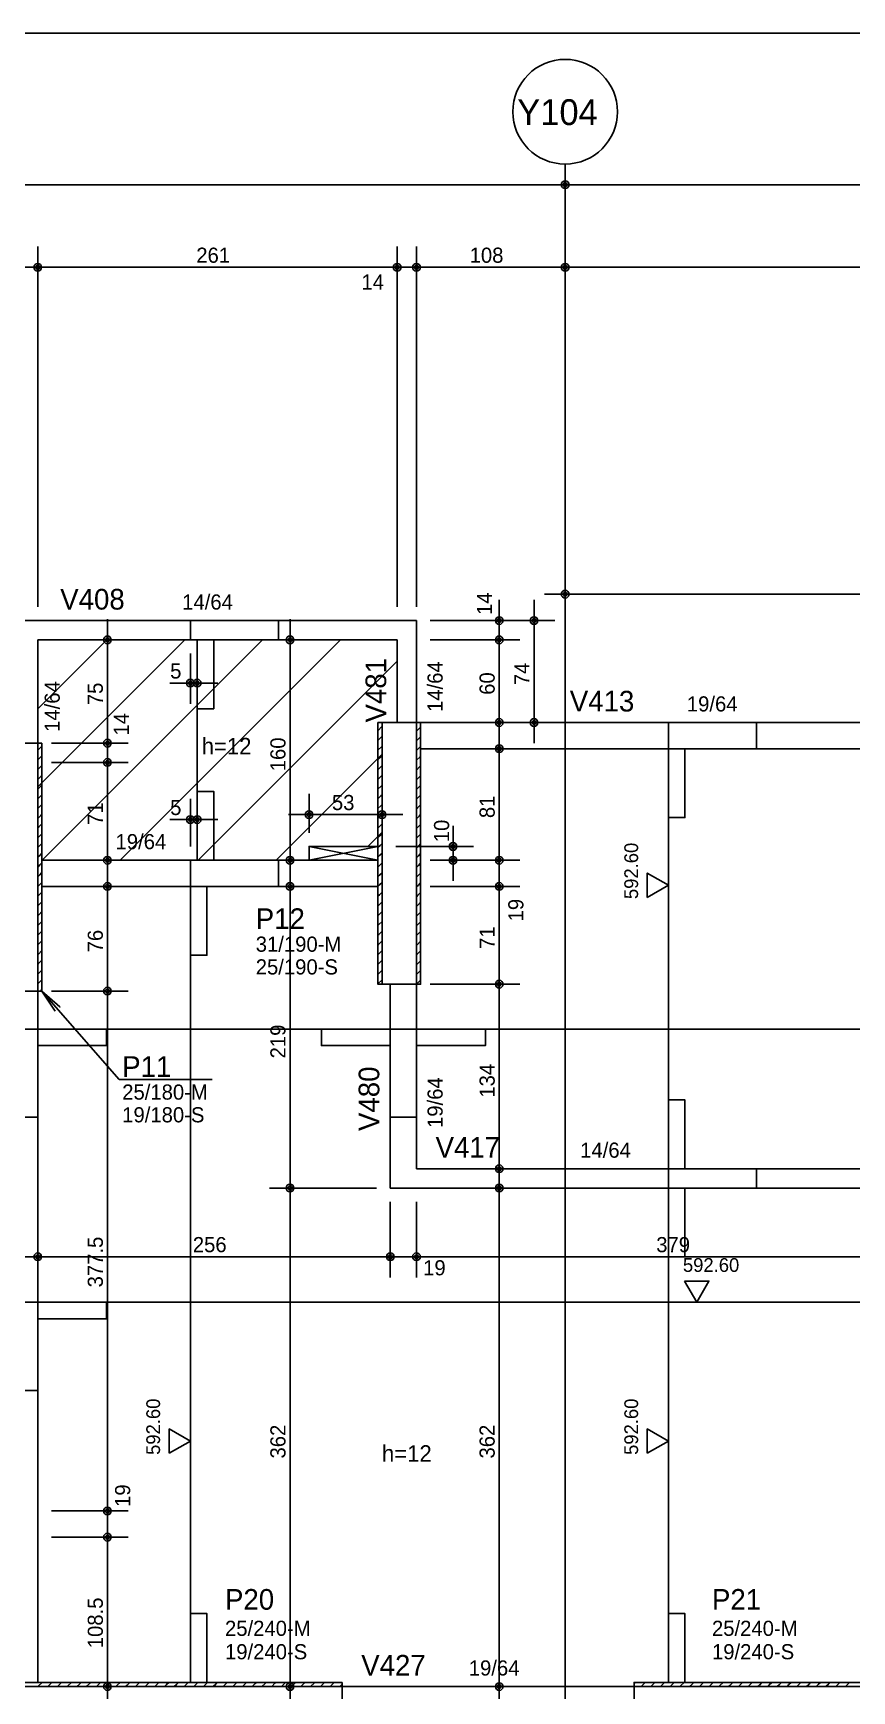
# Model space of a CAD drawing. Header units: metres. Extents: x 310 to 5592, y 1610 to 4022.
# Drawn here: x 4370 to 4965, y 2683 to 3887 of the extents above; entities that cross this region are included whole.
import ezdxf

# ---------------------------------------------------------------- set-up
doc = ezdxf.new("R2010")
doc.units = ezdxf.units.M
for name, color, linetype in [('MTH-224', 4, 'Continuous'), ('MTH-230', 1, 'Continuous'), ('MTH-COTAS7', 31, 'Continuous'), ('MTH-DIM-PILAR', 3, 'Continuous'), ('MTH-DIM-VIGA', 3, 'Continuous'), ('MTH-EIXO-214', 4, 'Continuous'), ('MTH-EIXO-215', 1, 'Continuous'), ('MTH-FACE-VIGA', 7, 'Continuous'), ('MTH-LINHA-SEÇÃO', 16, 'Continuous'), ('MTH-PILAR-SEGUE', 5, 'Continuous'), ('MTH-SIMB_COTA', 3, 'Continuous'), ('MTH-TIT1-PILAR', 5, 'Continuous'), ('MTH-TIT1-VIGA', 5, 'Continuous'), ('MTH-TXT', 4, 'Continuous'), ('MTH-TXT-NEGRITO', 5, 'Continuous')]:
    doc.layers.add(name, color=color, linetype=linetype)

msp = doc.modelspace()

# ---------------------------------------------------------------- linework, layer by layer
at = {"layer": 'MTH-224', "linetype": 'Continuous'}
for points in [[(4816.147961, 3259.09894), (4831.446431, 3267.931943), (4816.147961, 3276.764067), (4816.147961, 3259.09894)], [(4843.172702, 2980.528979), (4852.005706, 2965.230509), (4860.83783, 2980.528979), (4843.172702, 2980.528979)], [(4469.021086, 2855.503772), (4484.319556, 2864.336775), (4469.021086, 2873.1689), (4469.021086, 2855.503772)], [(4816.147961, 2855.503772), (4831.446431, 2864.336775), (4816.147961, 2873.1689), (4816.147961, 2855.503772)]]:
    msp.add_lwpolyline(points, dxfattribs=at)
at = {"layer": 'MTH-230', "linetype": 'Continuous'}
for p, q in [((4620.513083, 3296.135496), (4570.511367, 3286.135496)), ((4570.511367, 3296.135496), (4620.513083, 3286.135496))]:
    msp.add_line(p, q, dxfattribs=at)
msp.add_circle((4756.511366, 3829.636556), 38, dxfattribs=at)
at = {"layer": 'MTH-COTAS7', "linetype": 'Continuous'}
for p, q in [((561.511366, 3886.665182), (5343.511366, 3886.665182)), ((4756.511366, 3774.81151), (4756.511366, 3791.636556)), ((4756.511366, 3770.023656), (4756.511366, 3791.636556)), ((3788.511366, 3776.636556), (4771.511366, 3776.636556)), ((4741.511366, 3776.636556), (5343.511366, 3776.636556)), ((4373.512171, 3470.135501), (4373.512171, 3731.636556)), ((4373.512171, 3470.135501), (4373.512171, 3731.636556)), ((4634.511365, 3470.135501), (4634.511365, 3731.636556)), ((4634.511365, 3470.135501), (4634.511365, 3731.636556)), ((4648.511365, 3470.135501), (4648.511365, 3731.636556)), ((4648.511365, 3470.135501), (4648.511365, 3731.636556)), ((4756.511366, 3710.023656), (4756.511366, 3731.636556)), ((4756.511366, 3710.023656), (4756.511366, 3731.636556)), ((4178.511366, 3716.636556), (4374.512171, 3716.636556)), ((4344.512171, 3716.636556), (4388.512171, 3716.636556)), ((4358.512171, 3716.636556), (4649.511365, 3716.636556)), ((4619.511365, 3716.636556), (4663.511365, 3716.636556)), ((4633.511365, 3716.636556), (4771.511366, 3716.636556)), ((4741.511366, 3716.636556), (5324.511366, 3716.636556)), ((4756.511366, 3458.746507), (4756.511366, 3494.289635)), ((4741.511366, 3479.289635), (5324.511366, 3479.289635)), ((4708.60594, 3431.135501), (4708.60594, 3475.135501)), ((4733.876344, 3371.135501), (4733.876344, 3475.135501)), ((4424.083548, 3356.135501), (4424.083548, 3461.135501)), ((4556.700181, 3271.135499), (4556.700181, 3461.135501)), ((4658.515894, 3460.135501), (4748.876344, 3460.135501)), ((4658.515894, 3460.135501), (4723.60594, 3460.135501)), ((4708.60594, 3371.135501), (4708.60594, 3461.135501)), ((4413.477053, 3446.135501), (4439.083548, 3446.135501)), ((4553.504857, 3446.135501), (4571.700181, 3446.135501)), ((4658.515894, 3446.135501), (4723.60594, 3446.135501)), ((4668.515894, 3446.135501), (4723.60594, 3446.135501)), ((4484.319556, 3436.135501), (4484.319556, 3399.758806)), ((4489.319556, 3436.135501), (4489.319556, 3399.758806)), ((4469.319556, 3414.758806), (4504.319556, 3414.758806)), ((4424.083548, 3342.135501), (4424.083548, 3386.135501)), ((4674.131631, 3386.135501), (4748.876344, 3386.135501)), ((4697.704045, 3386.135501), (4723.60594, 3386.135501)), ((4383.512172, 3371.135501), (4439.083548, 3371.135501)), ((4383.512172, 3371.135501), (4439.083548, 3371.135501)), ((4424.083548, 3271.135499), (4424.083548, 3372.135501)), ((4708.60594, 3271.135496), (4708.60594, 3382.135501)), ((4701.022725, 3367.135501), (4723.60594, 3367.135501)), ((4383.512172, 3357.135501), (4439.083548, 3357.135501)), ((4383.512172, 3357.135501), (4439.083548, 3357.135501)), ((4570.511367, 3306.135496), (4570.511367, 3334.240994)), ((4623.513083, 3306.135496), (4623.513083, 3334.240994)), ((4484.319556, 3296.135499), (4484.319556, 3330.653513)), ((4489.319556, 3296.135499), (4489.319556, 3330.653513)), ((4469.319556, 3315.653513), (4504.319556, 3315.653513)), ((4555.511367, 3319.240994), (4638.513083, 3319.240994)), ((4675.036199, 3271.135496), (4675.036199, 3311.135496)), ((4708.60594, 3252.135499), (4708.60594, 3301.135496)), ((4410.49064, 3286.135499), (4439.083548, 3286.135499)), ((4545.970547, 3286.135499), (4571.700181, 3286.135499)), ((4633.515893, 3296.135496), (4690.036199, 3296.135496)), ((4658.515894, 3286.135496), (4723.60594, 3286.135496)), ((4658.515894, 3286.135496), (4723.60594, 3286.135496)), ((4668.515894, 3286.135496), (4690.036199, 3286.135496)), ((4424.083548, 3176.135501), (4424.083548, 3282.135499)), ((4556.700181, 3033.1355), (4556.700181, 3282.135499)), ((4708.60594, 3181.135499), (4708.60594, 3282.135499)), ((4417.619009, 3267.135499), (4439.083548, 3267.135499)), ((4564.956342, 3267.135499), (4571.700181, 3267.135499)), ((4658.515894, 3267.135499), (4723.60594, 3267.135499)), ((4658.515894, 3267.135499), (4723.60594, 3267.135499)), ((4424.083548, 2798.635501), (4424.083548, 3206.135501)), ((4708.60594, 3047.1355), (4708.60594, 3211.135499)), ((4383.512172, 3191.135501), (4439.083548, 3191.135501)), ((4383.512172, 3191.135501), (4439.083548, 3191.135501)), ((4658.515894, 3196.135499), (4723.60594, 3196.135499)), ((4658.515894, 3196.135499), (4723.60594, 3196.135499)), ((4556.700181, 2671.135501), (4556.700181, 3063.1355)), ((4698.58422, 3062.1355), (4723.60594, 3062.1355)), ((4708.60594, 2671.135501), (4708.60594, 3063.1355)), ((4619.515894, 3048.1355), (4541.700181, 3048.1355)), ((4619.515894, 3048.1355), (4541.700181, 3048.1355)), ((4693.281934, 3048.1355), (4723.60594, 3048.1355)), ((4629.515894, 3038.1355), (4629.515894, 2983.232143)), ((4629.515894, 3038.1355), (4629.515894, 2983.232143)), ((4648.515894, 3038.135502), (4648.515894, 2983.232143)), ((4373.512171, 3024.955142), (4373.512171, 2983.232143)), ((4648.515894, 3028.135502), (4648.515894, 2983.232143)), ((4358.512171, 2998.232143), (4644.515894, 2998.232143)), ((4614.515894, 2998.232143), (4663.515894, 2998.232143)), ((5042.511361, 2998.232143), (4633.515894, 2998.232143)), ((4424.083548, 2779.635501), (4424.083548, 2828.635501)), ((4383.512172, 2813.635501), (4439.083548, 2813.635501)), ((4383.512172, 2813.635501), (4439.083548, 2813.635501)), ((4424.083548, 2671.1355), (4424.083548, 2809.635501)), ((4383.512172, 2794.635501), (4439.083548, 2794.635501)), ((4383.512172, 2794.635501), (4439.083548, 2794.635501)), ((4414.207134, 2686.1355), (4439.083548, 2686.1355)), ((4584.512172, 2686.135501), (4541.700181, 2686.135501)), ((4710.511769, 2686.135501), (4723.60594, 2686.135501))]:
    msp.add_line(p, q, dxfattribs=at)
msp.add_lwpolyline([(4500.256275, 3126.822128), (4432.69435, 3126.822128), (4376.512171, 3191.135501), (4389.647083, 3179.571586), (4376.512171, 3191.135501), (4386.20656, 3176.566052)], dxfattribs=at)
at = {"layer": 'MTH-EIXO-214'}
msp.add_line((4756.511366, 3791.636556), (4756.511366, 1718.135501), dxfattribs=at)
at = {"layer": 'MTH-EIXO-215', "linetype": 'Continuous'}
for p, q in [((4373.512171, 3339.407557), (4480.240115, 3446.135501)), ((4373.512171, 3395.976099), (4423.671573, 3446.135501)), ((4376.808656, 3286.135499), (4536.808658, 3446.135501)), ((4433.377198, 3286.135499), (4593.3772, 3446.135501)), ((4489.945741, 3286.135499), (4634.511365, 3430.701123)), ((4546.514283, 3286.135499), (4623.513083, 3363.134299)), ((4613.082823, 3296.135496), (4623.513083, 3306.565756))]:
    msp.add_line(p, q, dxfattribs=at)
at = {"layer": 'MTH-FACE-VIGA', "linetype": 'Continuous'}
for p, q in [((4620.515894, 3380.169536), (4623.468312, 3383.121953)), ((4623.468312, 3383.121953), (4623.515894, 3383.169536)), ((4648.515894, 3379.885264), (4651.463752, 3382.833122)), ((4651.463752, 3382.833122), (4651.515894, 3382.885264)), ((4620.515894, 3373.098468), (4623.354873, 3375.937446)), ((4623.354873, 3375.937446), (4623.515894, 3376.098468)), ((4648.515894, 3372.814197), (4651.350312, 3375.648614)), ((4651.350312, 3375.648614), (4651.515894, 3375.814197)), ((4373.512171, 3366.046274), (4376.476761, 3369.010863)), ((4373.512171, 3358.975206), (4376.356912, 3361.819947)), ((4376.356912, 3361.819947), (4376.512171, 3361.975206)), ((4376.476761, 3369.010863), (4376.512171, 3369.046274)), ((4620.515894, 3366.0274), (4623.241433, 3368.752938)), ((4620.515894, 3358.956332), (4623.127993, 3361.568431)), ((4623.127993, 3361.568431), (4623.515894, 3361.956332)), ((4623.241433, 3368.752938), (4623.515894, 3369.0274)), ((4648.515894, 3365.743129), (4651.236873, 3368.464107)), ((4648.515894, 3358.672061), (4651.123433, 3361.279599)), ((4651.123433, 3361.279599), (4651.515894, 3361.672061)), ((4651.236873, 3368.464107), (4651.515894, 3368.743129)), ((4373.512171, 3351.904138), (4376.237064, 3354.62903)), ((4373.512171, 3344.83307), (4376.117215, 3347.438114)), ((4376.117215, 3347.438114), (4376.512171, 3347.83307)), ((4376.237064, 3354.62903), (4376.512171, 3354.904138)), ((4620.515894, 3351.885264), (4623.014554, 3354.383924)), ((4620.515894, 3344.814197), (4622.901114, 3347.199416)), ((4622.901114, 3347.199416), (4623.515894, 3347.814197)), ((4623.014554, 3354.383924), (4623.515894, 3354.885264)), ((4648.515894, 3351.600993), (4651.009993, 3354.095092)), ((4648.515894, 3344.529925), (4650.896554, 3346.910585)), ((4650.896554, 3346.910585), (4651.515894, 3347.529925)), ((4651.009993, 3354.095092), (4651.515894, 3354.600993)), ((4373.512171, 3337.762003), (4375.997366, 3340.247198)), ((4375.997366, 3340.247198), (4376.512171, 3340.762003)), ((4620.515894, 3337.743129), (4622.787675, 3340.014909)), ((4622.787675, 3340.014909), (4623.515894, 3340.743129)), ((4648.515894, 3337.458857), (4650.783114, 3339.726077)), ((4650.783114, 3339.726077), (4651.515894, 3340.458857)), ((4373.512171, 3330.690935), (4375.877518, 3333.056281)), ((4373.512171, 3323.619867), (4375.757669, 3325.865365)), ((4375.757669, 3325.865365), (4376.512171, 3326.619867)), ((4375.877518, 3333.056281), (4376.512171, 3333.690935)), ((4620.515894, 3330.672061), (4622.674235, 3332.830401)), ((4620.515894, 3323.600993), (4622.560795, 3325.645894)), ((4622.560795, 3325.645894), (4623.515894, 3326.600993)), ((4622.674235, 3332.830401), (4623.515894, 3333.672061)), ((4648.515894, 3330.38779), (4650.669675, 3332.54157)), ((4648.515894, 3323.316722), (4650.556235, 3325.357062)), ((4650.556235, 3325.357062), (4651.515894, 3326.316722)), ((4650.669675, 3332.54157), (4651.515894, 3333.38779)), ((4373.512171, 3316.548799), (4375.637821, 3318.674448)), ((4373.512171, 3309.477731), (4375.517972, 3311.483532)), ((4375.517972, 3311.483532), (4376.512171, 3312.477731)), ((4375.637821, 3318.674448), (4376.512171, 3319.548799)), ((4620.515894, 3316.529925), (4622.447356, 3318.461387)), ((4620.515894, 3309.458857), (4622.333916, 3311.276879)), ((4622.333916, 3311.276879), (4623.515894, 3312.458857)), ((4622.447356, 3318.461387), (4623.515894, 3319.529925)), ((4648.515894, 3316.245654), (4650.442795, 3318.172555)), ((4648.515894, 3309.174586), (4650.329356, 3310.988048)), ((4650.329356, 3310.988048), (4651.515894, 3312.174586)), ((4650.442795, 3318.172555), (4651.515894, 3319.245654)), ((4373.512171, 3302.406664), (4375.398123, 3304.292615)), ((4375.278275, 3297.101699), (4376.512171, 3298.335596)), ((4375.398123, 3304.292615), (4376.512171, 3305.406664)), ((4620.515894, 3302.38779), (4622.220477, 3304.092372)), ((4622.107037, 3296.907864), (4623.515894, 3298.316722)), ((4622.220477, 3304.092372), (4623.515894, 3305.38779)), ((4648.515894, 3302.103518), (4650.215916, 3303.80354)), ((4650.102477, 3296.619033), (4651.515894, 3298.032451)), ((4650.215916, 3303.80354), (4651.515894, 3305.103518)), ((4373.512171, 3295.335596), (4375.278275, 3297.101699)), ((4373.512171, 3288.264528), (4375.158426, 3289.910783)), ((4375.158426, 3289.910783), (4376.512171, 3291.264528)), ((4620.515894, 3295.316722), (4622.107037, 3296.907864)), ((4620.515894, 3288.245654), (4621.993598, 3289.723357)), ((4621.993598, 3289.723357), (4623.515894, 3291.245654)), ((4648.515894, 3295.032451), (4650.102477, 3296.619033)), ((4648.515894, 3287.961383), (4649.989037, 3289.434525)), ((4649.989037, 3289.434525), (4651.515894, 3290.961383)), ((4373.512171, 3281.19346), (4375.038578, 3282.719866)), ((4373.512171, 3274.122392), (4374.918729, 3275.52895)), ((4374.918729, 3275.52895), (4376.512171, 3277.122392)), ((4375.038578, 3282.719866), (4376.512171, 3284.19346)), ((4620.515894, 3281.174586), (4621.880158, 3282.53885)), ((4620.515894, 3274.103518), (4621.766718, 3275.354342)), ((4621.766718, 3275.354342), (4623.515894, 3277.103518)), ((4621.880158, 3282.53885), (4623.515894, 3284.174586)), ((4648.515894, 3280.890315), (4649.875597, 3282.250018)), ((4648.515894, 3273.819247), (4649.762158, 3275.065511)), ((4649.762158, 3275.065511), (4651.515894, 3276.819247)), ((4649.875597, 3282.250018), (4651.515894, 3283.890315)), ((4373.512171, 3267.051325), (4374.79888, 3268.338033)), ((4374.679032, 3261.147117), (4376.512171, 3262.980257)), ((4374.79888, 3268.338033), (4376.512171, 3270.051325)), ((4620.515894, 3267.032451), (4621.653279, 3268.169835)), ((4621.539839, 3260.985327), (4623.515894, 3262.961383)), ((4621.653279, 3268.169835), (4623.515894, 3270.032451)), ((4648.515894, 3266.748179), (4649.648718, 3267.881003)), ((4649.535279, 3260.696496), (4651.515894, 3262.677112)), ((4649.648718, 3267.881003), (4651.515894, 3269.748179)), ((4373.512171, 3259.980257), (4374.679032, 3261.147117)), ((4373.512171, 3252.909189), (4374.559183, 3253.956201)), ((4374.559183, 3253.956201), (4376.512171, 3255.909189)), ((4620.515894, 3259.961383), (4621.539839, 3260.985327)), ((4620.515894, 3252.890315), (4621.4264, 3253.80082)), ((4621.4264, 3253.80082), (4623.515894, 3255.890315)), ((4648.515894, 3259.677112), (4649.535279, 3260.696496)), ((4648.515894, 3252.606044), (4649.421839, 3253.511988)), ((4649.421839, 3253.511988), (4651.515894, 3255.606044)), ((4373.512171, 3245.838121), (4374.439335, 3246.765284)), ((4373.512171, 3238.767053), (4374.319486, 3239.574368)), ((4374.319486, 3239.574368), (4376.512171, 3241.767053)), ((4374.439335, 3246.765284), (4376.512171, 3248.838121)), ((4620.515894, 3245.819247), (4621.31296, 3246.616313)), ((4620.515894, 3238.748179), (4621.19952, 3239.431805)), ((4621.19952, 3239.431805), (4623.515894, 3241.748179)), ((4621.31296, 3246.616313), (4623.515894, 3248.819247)), ((4648.515894, 3245.534976), (4649.308399, 3246.327481)), ((4648.515894, 3238.463908), (4649.19496, 3239.142974)), ((4649.19496, 3239.142974), (4651.515894, 3241.463908)), ((4649.308399, 3246.327481), (4651.515894, 3248.534976)), ((4373.512171, 3231.695985), (4374.199637, 3232.383451)), ((4374.079789, 3225.192535), (4376.512171, 3227.624918)), ((4374.199637, 3232.383451), (4376.512171, 3234.695985)), ((4620.515894, 3231.677112), (4621.086081, 3232.247298)), ((4620.972641, 3225.06279), (4623.515894, 3227.606044)), ((4621.086081, 3232.247298), (4623.515894, 3234.677112)), ((4648.515894, 3231.39284), (4649.08152, 3231.958466)), ((4648.968081, 3224.773959), (4651.515894, 3227.321772)), ((4649.08152, 3231.958466), (4651.515894, 3234.39284)), ((4373.512171, 3224.624918), (4374.079789, 3225.192535)), ((4373.512171, 3217.55385), (4373.95994, 3218.001618)), ((4373.95994, 3218.001618), (4376.512171, 3220.55385)), ((4620.515894, 3224.606044), (4620.972641, 3225.06279)), ((4620.515894, 3217.534976), (4620.859202, 3217.878283)), ((4620.859202, 3217.878283), (4623.515894, 3220.534976)), ((4648.515894, 3224.321772), (4648.968081, 3224.773959)), ((4648.515894, 3217.250705), (4648.854641, 3217.589451)), ((4648.854641, 3217.589451), (4651.515894, 3220.250705)), ((4373.512171, 3210.482782), (4373.840092, 3210.810702)), ((4373.512171, 3203.411714), (4373.720243, 3203.619786)), ((4373.720243, 3203.619786), (4376.512171, 3206.411714)), ((4373.840092, 3210.810702), (4376.512171, 3213.482782)), ((4620.515894, 3210.463908), (4620.745762, 3210.693776)), ((4620.515894, 3203.39284), (4620.632322, 3203.509268)), ((4620.632322, 3203.509268), (4623.515894, 3206.39284)), ((4620.745762, 3210.693776), (4623.515894, 3213.463908)), ((4648.515894, 3210.179637), (4648.741202, 3210.404944)), ((4648.515894, 3203.108569), (4648.627762, 3203.220436)), ((4648.627762, 3203.220436), (4651.515894, 3206.108569)), ((4648.741202, 3210.404944), (4651.515894, 3213.179637)), ((4373.512171, 3196.340646), (4373.600394, 3196.428869)), ((4373.600394, 3196.428869), (4376.512171, 3199.340646)), ((4375.378094, 3191.135501), (4376.512171, 3192.269579)), ((4620.518883, 3196.324761), (4623.515894, 3199.321772)), ((4648.613892, 3196.135499), (4651.515894, 3199.037501)), ((4373.671662, 2686.135503), (4373.914187, 2686.378028)), ((4373.914187, 2686.378028), (4376.671662, 2689.135503)), ((4380.74273, 2686.135503), (4381.074762, 2686.467535)), ((4381.074762, 2686.467535), (4383.74273, 2689.135503)), ((4387.813798, 2686.135503), (4388.235337, 2686.557042)), ((4388.235337, 2686.557042), (4390.813798, 2689.135503)), ((4394.884865, 2686.135503), (4395.395912, 2686.646549)), ((4395.395912, 2686.646549), (4397.884865, 2689.135503)), ((4401.955933, 2686.135503), (4402.556487, 2686.736057)), ((4402.556487, 2686.736057), (4404.955933, 2689.135503)), ((4409.027001, 2686.135503), (4409.717062, 2686.825564)), ((4409.717062, 2686.825564), (4412.027001, 2689.135503)), ((4416.098069, 2686.135503), (4416.877637, 2686.915071)), ((4416.877637, 2686.915071), (4419.098069, 2689.135503)), ((4423.169137, 2686.135503), (4424.038212, 2687.004578)), ((4424.038212, 2687.004578), (4426.169137, 2689.135503)), ((4430.240205, 2686.135503), (4431.198787, 2687.094085)), ((4431.198787, 2687.094085), (4433.240205, 2689.135503)), ((4437.311272, 2686.135503), (4438.359362, 2687.183592)), ((4438.359362, 2687.183592), (4440.311272, 2689.135503)), ((4444.38234, 2686.135503), (4445.519937, 2687.2731)), ((4445.519937, 2687.2731), (4447.38234, 2689.135503)), ((4451.453408, 2686.135503), (4452.680512, 2687.362607)), ((4452.680512, 2687.362607), (4454.453408, 2689.135503)), ((4458.524476, 2686.135503), (4459.841087, 2687.452114)), ((4459.841087, 2687.452114), (4461.524476, 2689.135503)), ((4465.595544, 2686.135503), (4467.001662, 2687.541621)), ((4467.001662, 2687.541621), (4468.595544, 2689.135503)), ((4472.666611, 2686.135503), (4474.162237, 2687.631128)), ((4474.162237, 2687.631128), (4475.666611, 2689.135503)), ((4479.737679, 2686.135503), (4481.322812, 2687.720636)), ((4481.322812, 2687.720636), (4482.737679, 2689.135503)), ((4486.808747, 2686.135503), (4488.483387, 2687.810143)), ((4488.483387, 2687.810143), (4489.808747, 2689.135503)), ((4493.879815, 2686.135503), (4495.643962, 2687.89965)), ((4495.643962, 2687.89965), (4496.879815, 2689.135503)), ((4500.950883, 2686.135503), (4502.804537, 2687.989157)), ((4502.804537, 2687.989157), (4503.950883, 2689.135503)), ((4508.02195, 2686.135503), (4509.965112, 2688.078664)), ((4509.965112, 2688.078664), (4511.02195, 2689.135503)), ((4515.093018, 2686.135503), (4517.125687, 2688.168172)), ((4517.125687, 2688.168172), (4518.093018, 2689.135503)), ((4522.164086, 2686.135503), (4524.286262, 2688.257679)), ((4524.286262, 2688.257679), (4525.164086, 2689.135503)), ((4529.235154, 2686.135503), (4531.446837, 2688.347186)), ((4531.446837, 2688.347186), (4532.235154, 2689.135503)), ((4536.306222, 2686.135503), (4538.607412, 2688.436693)), ((4538.607412, 2688.436693), (4539.306222, 2689.135503)), ((4543.37729, 2686.135503), (4545.767987, 2688.5262)), ((4545.767987, 2688.5262), (4546.37729, 2689.135503)), ((4550.448357, 2686.135503), (4552.928562, 2688.615707)), ((4552.928562, 2688.615707), (4553.448357, 2689.135503)), ((4557.519425, 2686.135503), (4560.089137, 2688.705215)), ((4560.089137, 2688.705215), (4560.519425, 2689.135503)), ((4564.590493, 2686.135503), (4567.249712, 2688.794722)), ((4567.249712, 2688.794722), (4567.590493, 2689.135503)), ((4571.661561, 2686.135503), (4574.410287, 2688.884229)), ((4574.410287, 2688.884229), (4574.661561, 2689.135503)), ((4578.732629, 2686.135503), (4581.570862, 2688.973736)), ((4581.570862, 2688.973736), (4581.732629, 2689.135503)), ((4585.803696, 2686.135503), (4588.731437, 2689.063243)), ((4588.731437, 2689.063243), (4588.803696, 2689.135503)), ((4592.874764, 2686.135503), (4594.512171, 2687.77291)), ((4806.511361, 2688.189215), (4807.457649, 2689.135503)), ((4811.528716, 2686.135503), (4811.592227, 2686.199013)), ((4811.592227, 2686.199013), (4814.528716, 2689.135503)), ((4818.599784, 2686.135503), (4818.752802, 2686.288521)), ((4818.752802, 2686.288521), (4821.599784, 2689.135503)), ((4825.670852, 2686.135503), (4825.913377, 2686.378028)), ((4825.913377, 2686.378028), (4828.670852, 2689.135503)), ((4832.74192, 2686.135503), (4833.073952, 2686.467535)), ((4833.073952, 2686.467535), (4835.74192, 2689.135503)), ((4839.812988, 2686.135503), (4840.234527, 2686.557042)), ((4840.234527, 2686.557042), (4842.812988, 2689.135503)), ((4846.884055, 2686.135503), (4847.395102, 2686.646549)), ((4847.395102, 2686.646549), (4849.884055, 2689.135503)), ((4853.955123, 2686.135503), (4854.555677, 2686.736057)), ((4854.555677, 2686.736057), (4856.955123, 2689.135503)), ((4861.026191, 2686.135503), (4861.716252, 2686.825564)), ((4861.716252, 2686.825564), (4864.026191, 2689.135503)), ((4868.097259, 2686.135503), (4868.876827, 2686.915071)), ((4868.876827, 2686.915071), (4871.097259, 2689.135503)), ((4875.168327, 2686.135503), (4876.037402, 2687.004578)), ((4876.037402, 2687.004578), (4878.168327, 2689.135503)), ((4882.239395, 2686.135503), (4883.197977, 2687.094085)), ((4883.197977, 2687.094085), (4885.239395, 2689.135503)), ((4889.310462, 2686.135503), (4890.358552, 2687.183592)), ((4890.358552, 2687.183592), (4892.310462, 2689.135503)), ((4896.38153, 2686.135503), (4897.519127, 2687.2731)), ((4897.519127, 2687.2731), (4899.38153, 2689.135503)), ((4903.452598, 2686.135503), (4904.679702, 2687.362607)), ((4904.679702, 2687.362607), (4906.452598, 2689.135503)), ((4910.523666, 2686.135503), (4911.840277, 2687.452114)), ((4911.840277, 2687.452114), (4913.523666, 2689.135503)), ((4917.594734, 2686.135503), (4919.000852, 2687.541621)), ((4919.000852, 2687.541621), (4920.594734, 2689.135503)), ((4924.665801, 2686.135503), (4926.161427, 2687.631128)), ((4926.161427, 2687.631128), (4927.665801, 2689.135503)), ((4931.736869, 2686.135503), (4933.322002, 2687.720636)), ((4933.322002, 2687.720636), (4934.736869, 2689.135503)), ((4938.807937, 2686.135503), (4940.482577, 2687.810143)), ((4940.482577, 2687.810143), (4941.807937, 2689.135503)), ((4945.879005, 2686.135503), (4947.643152, 2687.89965)), ((4947.643152, 2687.89965), (4948.879005, 2689.135503)), ((4952.950073, 2686.135503), (4954.803727, 2687.989157)), ((4954.803727, 2687.989157), (4955.950073, 2689.135503)), ((4960.02114, 2686.135503), (4961.964302, 2688.078664)), ((4961.964302, 2688.078664), (4963.02114, 2689.135503))]:
    msp.add_line(p, q, dxfattribs=at)
for points in [[(4648.511365, 3460.135501), (4359.512171, 3460.135501)], [(4648.511365, 3386.135501), (4648.511365, 3460.135501)], [(4373.512171, 3446.135501), (4634.511365, 3446.135501)], [(4373.512171, 3371.135501), (4373.512171, 3446.135501)], [(4634.511365, 3446.135501), (4634.511365, 3386.135499)], [(4623.515894, 3386.135499), (4620.515894, 3386.135499), (4620.515894, 3196.135499), (4623.515894, 3196.135499), (4623.515894, 3386.135499)], [(4925.511366, 3386.135501), (4648.515894, 3386.135501)], [(4651.515894, 3386.135499), (4648.515894, 3386.135499), (4648.515894, 3196.135499), (4651.515894, 3196.135499), (4651.515894, 3386.135499)], [(5309.511366, 3386.135501), (4925.511366, 3386.135501)], [(4376.512171, 3371.135501), (4373.512171, 3371.135501), (4373.512171, 3191.135501), (4376.512171, 3191.135501), (4376.512171, 3371.135501)], [(4651.515894, 3367.135501), (5303.511366, 3367.135501)], [(4620.515894, 3286.135499), (4376.512171, 3286.135499)], [(4620.513083, 3296.135496), (4570.511367, 3296.135496), (4570.511367, 3286.135496), (4620.513083, 3286.135496), (4620.513083, 3296.135496)], [(4376.512171, 3267.135499), (4620.515894, 3267.135499)], [(4373.512171, 2804.1355), (4373.512171, 3191.135501)], [(4629.515894, 3196.135499), (4629.515894, 3048.1355)], [(4648.515894, 3062.1355), (4648.515894, 3196.135499)], [(5309.511366, 3062.1355), (4648.515894, 3062.1355)], [(4629.515894, 3048.1355), (4925.511366, 3048.1355)], [(4925.511366, 3048.1355), (5027.511361, 3048.1355)], [(4373.512171, 2689.135503), (4373.512171, 2804.1355)], [(4594.512171, 2689.135503), (4354.512171, 2689.135503), (4354.512171, 2686.135503), (4594.512171, 2686.135503), (4594.512171, 2689.135503)], [(4806.511366, 2686.1355), (4594.512171, 2686.1355)], [(5046.511361, 2689.135503), (4806.511361, 2689.135503), (4806.511361, 2686.135503), (5046.511361, 2686.135503), (5046.511361, 2689.135503)]]:
    msp.add_lwpolyline(points, dxfattribs=at)
at = {"layer": 'MTH-LINHA-SEÇÃO', "linetype": 'Continuous'}
for p, q in [((4489.319556, 3286.135499), (4489.319556, 3446.135501)), ((4831.446431, 2689.135503), (4831.446431, 3386.135501)), ((4484.319556, 2689.135503), (4484.319556, 3286.135499)), ((4354.512171, 3163.511837), (5328.511366, 3163.511837)), ((4304.512172, 2965.230509), (5046.511362, 2965.230509))]:
    msp.add_line(p, q, dxfattribs=at)
for points in [[(4548.319556, 3460.135501), (4484.319556, 3460.135501), (4484.319556, 3446.135501), (4548.319556, 3446.135501), (4548.319556, 3460.135501)], [(4489.319556, 3396.135501), (4489.319556, 3446.135501), (4501.319556, 3446.135501), (4501.319556, 3396.135501), (4489.319556, 3396.135501)], [(4831.446431, 3367.135501), (4831.446431, 3386.135501), (4895.446431, 3386.135501), (4895.446431, 3367.135501), (4831.446431, 3367.135501)], [(4831.446431, 3317.135501), (4831.446431, 3367.135501), (4843.446431, 3367.135501), (4843.446431, 3317.135501), (4831.446431, 3317.135501)], [(4489.319556, 3286.135499), (4489.319556, 3336.135499), (4501.319556, 3336.135499), (4501.319556, 3286.135499), (4489.319556, 3286.135499)], [(4484.319556, 3267.135499), (4484.319556, 3286.135499), (4548.319556, 3286.135499), (4548.319556, 3267.135499), (4484.319556, 3267.135499)], [(4484.319556, 3217.135499), (4484.319556, 3267.135499), (4496.319556, 3267.135499), (4496.319556, 3217.135499), (4484.319556, 3217.135499)], [(4373.512172, 3163.511837), (4354.512172, 3163.511837), (4354.512172, 3099.511837), (4373.512172, 3099.511837), (4373.512172, 3163.511837)], [(4423.512172, 3163.511837), (4373.512172, 3163.511837), (4373.512172, 3151.511837), (4423.512172, 3151.511837), (4423.512172, 3163.511837)], [(4629.515894, 3163.511837), (4579.515894, 3163.511837), (4579.515894, 3151.511837), (4629.515894, 3151.511837), (4629.515894, 3163.511837)], [(4648.515894, 3163.511837), (4629.515894, 3163.511837), (4629.515894, 3099.511837), (4648.515894, 3099.511837), (4648.515894, 3163.511837)], [(4698.515894, 3163.511837), (4648.515894, 3163.511837), (4648.515894, 3151.511837), (4698.515894, 3151.511837), (4698.515894, 3163.511837)], [(4831.446431, 3062.1355), (4831.446431, 3112.1355), (4843.446431, 3112.1355), (4843.446431, 3062.1355), (4831.446431, 3062.1355)], [(4895.446431, 3062.1355), (4831.446431, 3062.1355), (4831.446431, 3048.1355), (4895.446431, 3048.1355), (4895.446431, 3062.1355)], [(4831.446431, 2998.1355), (4831.446431, 3048.1355), (4843.446431, 3048.1355), (4843.446431, 2998.1355), (4831.446431, 2998.1355)], [(4373.512172, 2965.230509), (4354.512172, 2965.230509), (4354.512172, 2901.230509), (4373.512172, 2901.230509), (4373.512172, 2965.230509)], [(4423.512172, 2965.230509), (4373.512172, 2965.230509), (4373.512172, 2953.230509), (4423.512172, 2953.230509), (4423.512172, 2965.230509)], [(4484.319556, 2689.135503), (4484.319556, 2739.135503), (4496.319556, 2739.135503), (4496.319556, 2689.135503), (4484.319556, 2689.135503)], [(4831.446431, 2689.135503), (4831.446431, 2739.135503), (4843.446431, 2739.135503), (4843.446431, 2689.135503), (4831.446431, 2689.135503)]]:
    msp.add_lwpolyline(points, dxfattribs=at)
at = {"layer": 'MTH-PILAR-SEGUE', "linetype": 'Continuous'}
for points in [[(4623.515894, 3196.135499), (4648.515894, 3196.135499), (4648.515894, 3386.135499), (4623.515894, 3386.135499), (4623.515894, 3196.135499)], [(4354.512171, 3191.135501), (4373.512171, 3191.135501), (4373.512171, 3371.135501), (4354.512171, 3371.135501), (4354.512171, 3191.135501)], [(4594.512171, 2667.1355), (4594.512171, 2686.1355), (4354.512171, 2686.1355), (4354.512171, 2667.1355), (4594.512171, 2667.1355)], [(5046.511366, 2667.1355), (5046.511366, 2686.1355), (4806.511366, 2686.1355), (4806.511366, 2667.1355), (5046.511366, 2667.1355)]]:
    msp.add_lwpolyline(points, dxfattribs=at)
at = {"layer": 'MTH-SIMB_COTA', "linetype": 'Continuous'}
for centre, radius in [((4756.511366, 3776.636556), 2.8), ((4756.511366, 3776.636556), 2.8), ((4756.511366, 3776.636556), 1.4), ((4756.511366, 3776.636556), 1.4), ((4373.512171, 3716.636556), 2.8), ((4373.512171, 3716.636556), 2.8), ((4634.511365, 3716.636556), 2.8), ((4634.511365, 3716.636556), 2.8), ((4648.511365, 3716.636556), 2.8), ((4648.511365, 3716.636556), 2.8), ((4756.511366, 3716.636556), 2.8), ((4756.511366, 3716.636556), 2.8), ((4373.512171, 3716.636556), 1.4), ((4373.512171, 3716.636556), 1.4), ((4634.511365, 3716.636556), 1.4), ((4634.511365, 3716.636556), 1.4), ((4648.511365, 3716.636556), 1.4), ((4648.511365, 3716.636556), 1.4), ((4756.511366, 3716.636556), 1.4), ((4756.511366, 3716.636556), 1.4), ((4756.511366, 3479.289635), 2.8), ((4756.511366, 3479.289635), 1.4), ((4708.60594, 3460.135501), 2.8), ((4708.60594, 3460.135501), 1.4), ((4733.876344, 3460.135501), 2.8), ((4733.876344, 3460.135501), 1.4), ((4424.083548, 3446.135501), 2.8), ((4424.083548, 3446.135501), 1.4), ((4556.700181, 3446.135501), 2.8), ((4556.700181, 3446.135501), 1.4), ((4708.60594, 3446.135501), 2.8), ((4708.60594, 3446.135501), 2.8), ((4708.60594, 3446.135501), 1.4), ((4708.60594, 3446.135501), 1.4), ((4484.319556, 3414.758806), 2.8), ((4484.319556, 3414.758806), 1.4), ((4489.319556, 3414.758806), 2.8), ((4489.319556, 3414.758806), 1.4), ((4708.60594, 3386.135501), 2.8), ((4708.60594, 3386.135501), 1.4), ((4733.876344, 3386.135501), 2.8), ((4733.876344, 3386.135501), 1.4), ((4424.083548, 3371.135501), 2.8), ((4424.083548, 3371.135501), 2.8), ((4424.083548, 3371.135501), 1.4), ((4424.083548, 3371.135501), 1.4), ((4424.083548, 3357.135501), 2.8), ((4424.083548, 3357.135501), 2.8), ((4424.083548, 3357.135501), 1.4), ((4424.083548, 3357.135501), 1.4), ((4708.60594, 3367.135501), 2.8), ((4708.60594, 3367.135501), 1.4), ((4570.511367, 3319.240994), 2.8), ((4623.513083, 3319.240994), 2.8), ((4484.319556, 3315.653513), 2.8), ((4484.319556, 3315.653513), 1.4), ((4489.319556, 3315.653513), 2.8), ((4489.319556, 3315.653513), 1.4), ((4570.511367, 3319.240994), 1.4), ((4623.513083, 3319.240994), 1.4), ((4675.036199, 3296.135496), 2.8), ((4424.083548, 3286.135499), 2.8), ((4424.083548, 3286.135499), 1.4), ((4556.700181, 3286.135499), 2.8), ((4556.700181, 3286.135499), 1.4), ((4675.036199, 3286.135496), 2.8), ((4675.036199, 3296.135496), 1.4), ((4675.036199, 3286.135496), 1.4), ((4708.60594, 3286.135496), 2.8), ((4708.60594, 3286.135496), 2.8), ((4708.60594, 3286.135496), 1.4), ((4708.60594, 3286.135496), 1.4), ((4424.083548, 3267.135499), 2.8), ((4424.083548, 3267.135499), 1.4), ((4556.700181, 3267.135499), 2.8), ((4556.700181, 3267.135499), 1.4), ((4708.60594, 3267.135499), 2.8), ((4708.60594, 3267.135499), 2.8), ((4708.60594, 3267.135499), 1.4), ((4708.60594, 3267.135499), 1.4), ((4424.083548, 3191.135501), 2.8), ((4424.083548, 3191.135501), 2.8), ((4424.083548, 3191.135501), 1.4), ((4424.083548, 3191.135501), 1.4), ((4708.60594, 3196.135499), 2.8), ((4708.60594, 3196.135499), 2.8), ((4708.60594, 3196.135499), 1.4), ((4708.60594, 3196.135499), 1.4), ((4708.60594, 3062.1355), 2.8), ((4708.60594, 3062.1355), 1.4), ((4556.700181, 3048.1355), 2.8), ((4556.700181, 3048.1355), 2.8), ((4556.700181, 3048.1355), 1.4), ((4556.700181, 3048.1355), 1.4), ((4708.60594, 3048.1355), 2.8), ((4708.60594, 3048.1355), 1.4), ((4373.512171, 2998.232143), 2.8), ((4373.512171, 2998.232143), 1.4), ((4629.515894, 2998.232143), 2.8), ((4629.515894, 2998.232143), 2.8), ((4629.515894, 2998.232143), 1.4), ((4629.515894, 2998.232143), 1.4), ((4648.515894, 2998.232143), 2.8), ((4648.515894, 2998.232143), 2.8), ((4648.515894, 2998.232143), 1.4), ((4648.515894, 2998.232143), 1.4), ((4424.083548, 2813.635501), 2.8), ((4424.083548, 2813.635501), 2.8), ((4424.083548, 2813.635501), 1.4), ((4424.083548, 2813.635501), 1.4), ((4424.083548, 2794.635501), 2.8), ((4424.083548, 2794.635501), 2.8), ((4424.083548, 2794.635501), 1.4), ((4424.083548, 2794.635501), 1.4), ((4424.083548, 2686.1355), 2.8), ((4424.083548, 2686.1355), 1.4), ((4556.700181, 2686.135501), 2.8), ((4556.700181, 2686.135501), 1.4), ((4708.60594, 2686.135501), 2.8), ((4708.60594, 2686.135501), 1.4)]:
    msp.add_circle(centre, radius, dxfattribs=at)

# ---------------------------------------------------------------- texts
at = {"layer": 'MTH-COTAS7', "linetype": 'Continuous'}
for s, p in [('261', (4488.611768, 3719.936556)), ('108', (4687.111366, 3719.936556)), ('14', (4608.570924, 3700.49829)), ('5', (4469.652893, 3418.058806)), ('5', (4469.652893, 3318.953513)), ('53', (4587.112225, 3322.540994)), ('256', (4486.114033, 3001.532143)), ('379', (4822.613628, 3001.532143)), ('19', (4653.350066, 2984.729108))]:
    msp.add_text(s, height=11, dxfattribs=at).set_placement(p)
for s, p in [('14', (4703.389067, 3464.23523)), ('60', (4705.30594, 3406.235501)), ('74', (4730.576344, 3413.235501)), ('75', (4420.783548, 3398.735501)), ('14', (4439.682541, 3376.707184)), ('160', (4553.400181, 3350.7355)), ('71', (4420.783548, 3311.7355)), ('81', (4705.30594, 3316.735498)), ('10', (4672.234955, 3299.207732)), ('19', (4726.171378, 3241.711341)), ('76', (4420.783548, 3219.2355)), ('71', (4705.30594, 3221.735499)), ('219', (4553.400181, 3142.235499)), ('134', (4705.30594, 3113.735499)), ('377.5', (4420.783548, 2975.985501)), ('362', (4553.400181, 2851.7355)), ('362', (4705.30594, 2851.7355)), ('19', (4440.631744, 2816.570383)), ('108.5', (4420.783548, 2713.9855))]:
    msp.add_text(s, height=11, rotation=90, dxfattribs=at).set_placement(p)
at = {"layer": 'MTH-DIM-PILAR', "linetype": 'Continuous'}
for s, p in [('31/190-M', (4531.792488, 3219.682908)), ('25/190-S', (4531.792488, 3203.182908)), ('25/180-M', (4434.832392, 3112.305083)), ('19/180-S', (4434.832392, 3095.805083)), ('25/240-M', (4509.472679, 2722.941722)), ('25/240-M', (4863.090682, 2722.941722)), ('19/240-S', (4509.472679, 2705.941722)), ('19/240-S', (4863.090682, 2705.941722))]:
    msp.add_text(s, height=11, dxfattribs=at).set_placement(p)
at = {"layer": 'MTH-DIM-VIGA', "linetype": 'Continuous'}
for s, p in [('14/64', (4478.387171, 3468.135501)), ('19/64', (4844.863239, 3394.135501)), ('19/64', (4429.987493, 3294.135499))]:
    msp.add_text(s, height=11, dxfattribs=at).set_placement(p)
for s, rotation, p in [('14/64', 90, (4667.511365, 3393.763652)), ('14/64', 90, (4389.512171, 3379.316243)), ('19/64', 90, (4667.515894, 3091.733087)), ('14/64', 360, (4767.390894, 3070.1355)), ('19/64', 360, (4686.493295, 2694.1355))]:
    msp.add_text(s, height=11, rotation=rotation, dxfattribs=at).set_placement(p)
at = {"layer": 'MTH-PILAR-SEGUE', "linetype": 'Continuous'}
for s, p in [('P20', (4509.472679, 2741.941722)), ('P21', (4863.090682, 2741.941722))]:
    msp.add_text(s, height=15, dxfattribs=at).set_placement(p)
at = {"layer": 'MTH-TIT1-PILAR', "linetype": 'Continuous'}
for s, p in [('P12', (4531.792488, 3236.182908)), ('P11', (4434.832392, 3128.805083))]:
    msp.add_text(s, height=15, dxfattribs=at).set_placement(p)
at = {"layer": 'MTH-TIT1-VIGA', "linetype": 'Continuous'}
for s, p in [('V408', (4389.805789, 3468.135501)), ('V413', (4759.843707, 3394.135501))]:
    msp.add_text(s, height=15, dxfattribs=at).set_placement(p)
for s, rotation, p in [('V481', 90, (4626.511365, 3386.135499)), ('V480', 90, (4621.515894, 3089.511837)), ('V417', 360, (4662.390894, 3070.1355)), ('V427', 360, (4608.387171, 2694.1355))]:
    msp.add_text(s, height=15, rotation=rotation, dxfattribs=at).set_placement(p)
at = {"layer": 'MTH-TXT', "linetype": 'Continuous'}
for p in [(4809.446431, 3257.931943), (4462.319556, 2854.336775), (4809.446431, 2854.336775)]:
    msp.add_text('592.60', height=10, rotation=90, dxfattribs=at).set_placement(p)
msp.add_text('592.60', height=10, dxfattribs=at).set_placement((4842.005706, 2987.230509))
at = {"layer": 'MTH-TXT-NEGRITO', "linetype": 'Continuous'}
for s, height, p in [('Y104', 18.75, (4721.633967, 3819.939035)), ('h=12', 12, (4492.54926, 3362.986212)), ('h=12', 12, (4623.44659, 2849.38012))]:
    msp.add_text(s, height=height, dxfattribs=at).set_placement(p)

doc.saveas('drawing.dxf')
